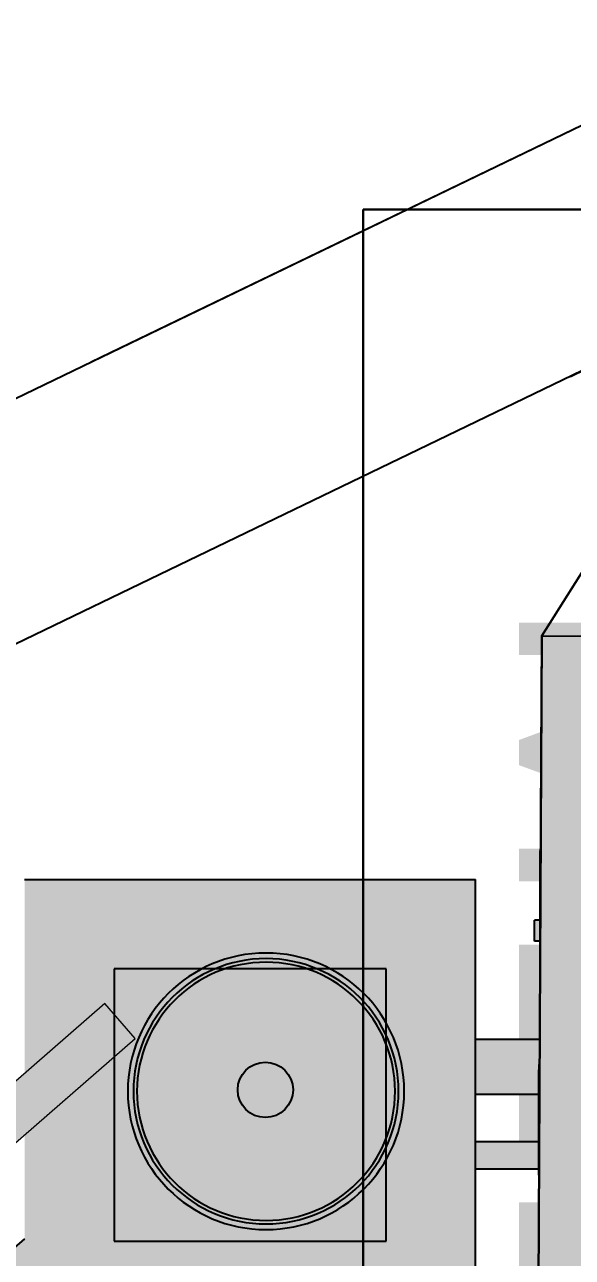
# Model space of a CAD drawing. Header units: metres. Extents: x 4 to 151, y -16 to 34.
# Drawn here: x 66.595 to 67.091, y 31.409 to 32.524 of the extents above; entities that cross this region are included whole.
import ezdxf

# ---------------------------------------------------------------- set-up
doc = ezdxf.new("R2010")
doc.units = ezdxf.units.M
doc.linetypes.add('IMPORT-_Tracejado pequeno', pattern=[2.25, 1.5, -0.75])
for name, color, linetype, lineweight in [('A-ANNO-NOTE', 7, 'Continuous', 9), ('A-WALL', 7, 'Continuous', 9), ('E-ELEC-EQPM', 7, 'Continuous', 50), ('E-POWR-CNDT', 7, 'Continuous', 25), ('KIRYA - PISO', 7, 'Continuous', 9)]:
    doc.layers.add(name, color=color, linetype=linetype, lineweight=lineweight)
doc.layers.add('Base Revit Coremas_dwg', color=7, linetype='Continuous', lineweight=9, true_color=0x767676)
doc.styles.add('Arial', font='arial.ttf', dxfattribs={"height": 0.25})

# ---------------------------------------------------------------- blocks, each defined once
blk = doc.blocks.new('Ramal de Entrada Individual_Saida Subterrânea_Medição em Muro - 3_Trifasico-3753992-PLANTA BAIXA - TÉRREO')
at = {"layer": 'E-ELEC-EQPM', "lineweight": 25, "true_color": 0x505050}
for points in [[(0.3758, -0.2071), (0.3758, -0.2021), (0.357, -0.2021), (0.357, -0.2071), (0.3593, -0.2071)], [(0.5773, -0.2031), (0.5762, -0.2028), (0.5768, -0.2031)]]:
    blk.add_hatch(color=251, dxfattribs=at).paths.add_polyline_path(points)
at = {"layer": 'E-ELEC-EQPM', "lineweight": 25, "true_color": 0x7f7f7f}
for points in [[(0.5144, -0.2603), (0.5135, -0.2031), (0.4644, -0.2023), (0.4652, -0.2603), (0.5136, -0.2603)], [(0.5819, -0.2176), (0.5819, -0.2028), (0.5569, -0.2031), (0.5572, -0.2603), (0.5819, -0.2603), (0.5819, -0.2234)], [(0.6471, -0.5748), (0.6471, -0.3411), (0.401, -0.3411), (0.401, -0.5872), (0.4418, -0.5872), (0.4644, -0.5684), (0.4807, -0.5872), (0.6471, -0.5872), (0.6471, -0.5782)]]:
    blk.add_hatch(color=8, dxfattribs=at).paths.add_polyline_path(points)
at = {"layer": 'E-ELEC-EQPM', "lineweight": 25, "true_color": 0x73746c}
blk.add_hatch(color=8, dxfattribs=at).paths.add_polyline_path([(0.728, -0.5365), (0.728, -0.2603), (0.3202, -0.2603), (0.3202, -0.6681), (0.4955, -0.6681), (0.4329, -0.595), (0.4402, -0.5872), (0.401, -0.5872), (0.401, -0.3411), (0.6471, -0.3411), (0.6471, -0.5872), (0.4807, -0.5872), (0.551, -0.6681), (0.728, -0.6681), (0.728, -0.5404)])
at = {"layer": 'E-ELEC-EQPM', "color": 253, "lineweight": 25, "true_color": 0xababab}
for p, q in [((0.2942, -0.2021), (0.4242, -0.2021)), ((0.357, -0.2021), (0.357, -0.2071)), ((0.3758, -0.2071), (0.357, -0.2071)), ((0.3758, -0.2021), (0.3758, -0.2071)), ((0.4873, -0.2021), (0.4873, -0.2031)), ((0.4873, -0.2031), (0.5023, -0.2031)), ((0.4873, -0.2031), (0.5023, -0.2031)), ((0.5023, -0.2031), (0.4923, -0.2031)), ((0.5023, -0.2031), (0.4923, -0.2031)), ((0.5773, -0.2031), (0.5023, -0.2031)), ((0.5873, -0.2031), (0.5773, -0.2031)), ((0.5873, -0.2031), (0.5773, -0.2031)), ((0.5773, -0.2031), (0.5923, -0.2031)), ((0.5773, -0.2031), (0.5923, -0.2031)), ((0.3202, -0.6681), (0.3202, -0.2603)), ((0.728, -0.2603), (0.3202, -0.2603)), ((0.6471, -0.3411), (0.401, -0.3411)), ((0.401, -0.3411), (0.401, -0.5872)), ((0.401, -0.3411), (0.401, -0.5872)), ((0.6471, -0.3411), (0.401, -0.3411)), ((0.6471, -0.5872), (0.6471, -0.3411)), ((0.6471, -0.5872), (0.6471, -0.3411)), ((0.401, -0.5872), (0.6471, -0.5872)), ((0.401, -0.5872), (0.6471, -0.5872))]:
    blk.add_line(p, q, dxfattribs=at)
at = {"layer": 'E-ELEC-EQPM', "color": 253, "lineweight": 25, "true_color": 0xababab, "flags": 128}
for points in [[(0.4644, -0.2603), (0.4644, -0.2542), (0.4644, -0.246), (0.4644, -0.2379), (0.4644, -0.2298), (0.4644, -0.2219), (0.4644, -0.214), (0.4644, -0.2063), (0.4644, -0.2023)], [(0.5144, -0.2031), (0.5144, -0.2104), (0.5144, -0.2182), (0.5144, -0.2261), (0.5144, -0.2341), (0.5144, -0.2422), (0.5144, -0.2504), (0.5144, -0.2586), (0.5144, -0.2603)], [(0.5569, -0.2603), (0.5569, -0.2542), (0.5569, -0.246), (0.5569, -0.2379), (0.5569, -0.2298), (0.5569, -0.2219), (0.5569, -0.214), (0.5569, -0.2063), (0.5569, -0.2031)], [(0.5819, -0.2028), (0.5819, -0.2104), (0.5819, -0.2182), (0.5819, -0.2261), (0.5819, -0.2341), (0.5819, -0.2422), (0.5819, -0.2504), (0.5819, -0.2586), (0.5819, -0.2603)]]:
    blk.add_lwpolyline(points, dxfattribs=at)
blk = doc.blocks.new('Haste de aterramento - Haste de aterramento-4549412-PLANTA BAIXA - TÉRREO')
at = {"layer": 'E-ELEC-EQPM', "color": 253, "lineweight": 25, "true_color": 0xababab}
blk.add_circle((0, 0), 0.025, dxfattribs=at)
for radius, start, end in [(0.125, 0, 180), (0.1199, 360, 180), (0.1167, 360, 180), (0.125, 180, 0), (0.1199, 180, 360), (0.1167, 180, 360)]:
    blk.add_arc((0.0006, -0.0013), radius, start, end, dxfattribs=at)
blk = doc.blocks.new('ELE_PRAÇA_COREMAS_rvt-1-PLANTA BAIXA - TÉRREO')
at = {"layer": 'A-WALL', "lineweight": 5, "true_color": 0xaaa9a8}
blk.add_hatch(color=253, dxfattribs=at).paths.add_polyline_path([(43.6695, 30.0706), (43.6788, 31.9706), (43.6288, 31.9709), (43.6195, 30.0709)])
at = {"layer": 'E-POWR-CNDT', "lineweight": 5, "true_color": 0xbcbcbc}
blk.add_hatch(color=9, dxfattribs=at).paths.add_polyline_path([(37.7636, 26.7719), (43.1612, 31.395), (43.1612, 31.426), (37.7533, 26.7932), (37.7609, 26.7775)])
at = {"layer": 'A-ANNO-NOTE', "color": 253, "lineweight": 25, "true_color": 0xababab}
for p, q in [((43.9673, 32.3565), (43.4673, 32.3565)), ((43.4673, 32.3565), (43.4673, 30.8565)), ((43.4673, 32.3565), (43.9673, 32.3565)), ((43.4673, 30.8565), (43.4673, 32.3565))]:
    blk.add_line(p, q, dxfattribs=at)
at = {"layer": 'A-WALL', "color": 9, "lineweight": 25, "true_color": 0xb7b7b7}
for p in [(43.6195, 30.0709), (43.6788, 31.9706)]:
    blk.add_line(p, (43.6288, 31.9709), dxfattribs=at)
at = {"layer": 'E-POWR-CNDT', "color": 21, "true_color": 0xffabab}
blk.add_line((43.1612, 31.426), (37.753, 26.794), dxfattribs=at)
at = {"layer": 'E-ELEC-EQPM', "color": 253, "lineweight": 25, "true_color": 0xababab, "rotation": 269.9999999999997}
blk.add_blockref('Ramal de Entrada Individual_Saida Subterrânea_Medição em Muro - 3_Trifasico-3753992-PLANTA BAIXA - TÉRREO', (43.8293, 32.071), dxfattribs=at)
at = {"layer": 'E-ELEC-EQPM', "color": 253, "lineweight": 25, "true_color": 0xababab}
blk.add_blockref('Haste de aterramento - Haste de aterramento-4549412-PLANTA BAIXA - TÉRREO', (43.3789, 31.5607), dxfattribs=at)
at = {"layer": 'A-ANNO-NOTE', "color": 253, "lineweight": 25, "true_color": 0xababab, "insert": (43.8584, 32.0115), "char_height": 0.25, "width": 0.929957, "attachment_point": 1, "rotation": 270, "style": 'Arial'}
blk.add_mtext('MED', dxfattribs=at)
blk = doc.blocks.new('Base Revit Coremas_dwg-8208185-PLANTA BAIXA - TÉRREO')
at = {"layer": 'KIRYA - PISO', "color": 254, "linetype": 'IMPORT-_Tracejado pequeno', "lineweight": 25, "true_color": 0xe3e3e3, "flags": 128}
for points in [[(0, 0), (1.5183, 12.1051), (44.0319, 32.6096), (43.8882, 3.135), (0, 0), (1.5183, 12.1051), (44.0319, 32.6096), (43.8882, 3.135)], [(0.7543, 4.407), (0.2288, 0.2168), (43.6891, 3.3213), (43.8304, 32.2903), (17.5154, 19.5985), (43.8304, 32.2903), (43.6891, 3.3213), (0.2288, 0.2168)], [(43.8304, 32.2903), (43.6288, 31.971), (43.49, 3.5076), (0.4575, 0.4337), (0.2288, 0.2168), (0.4575, 0.4337), (43.49, 3.5076), (43.6288, 31.971)]]:
    blk.add_lwpolyline(points, close=True, dxfattribs=at)

msp = doc.modelspace()

# ---------------------------------------------------------------- hatches: boundary and pattern name
at = {"layer": 'E-POWR-CNDT', "lineweight": 5, "true_color": 0x353535}
for points in [[(61.0819, 26.7549), (66.6819, 31.6228), (66.6675, 31.6381), (61.0687, 26.7702), (61.0784, 26.759)], [(61.0957, 26.7391), (66.6952, 31.6076), (66.6819, 31.6228), (61.0819, 26.7549), (61.0952, 26.7396)]]:
    msp.add_hatch(color=250, dxfattribs=at).paths.add_polyline_path(points)

# ---------------------------------------------------------------- linework, layer by layer
at = {"layer": 'E-POWR-CNDT', "lineweight": 9}
for p, q in [((66.6681, 31.6387), (61.0682, 26.7707)), ((66.6956, 31.607), (66.6681, 31.6387)), ((61.0957, 26.7391), (66.6956, 31.607))]:
    msp.add_line(p, q, dxfattribs=at)

# ---------------------------------------------------------------- block references
at = {"lineweight": 5}
msp.add_blockref('ELE_PRAÇA_COREMAS_rvt-1-PLANTA BAIXA - TÉRREO', (23.4343, 0), dxfattribs=at)
at = {"layer": 'Base Revit Coremas_dwg', "color": 254, "linetype": 'IMPORT-_Tracejado pequeno', "lineweight": 25, "true_color": 0xe3e3e3}
msp.add_blockref('Base Revit Coremas_dwg-8208185-PLANTA BAIXA - TÉRREO', (23.4343, 0), dxfattribs=at)

doc.saveas('drawing.dxf')
